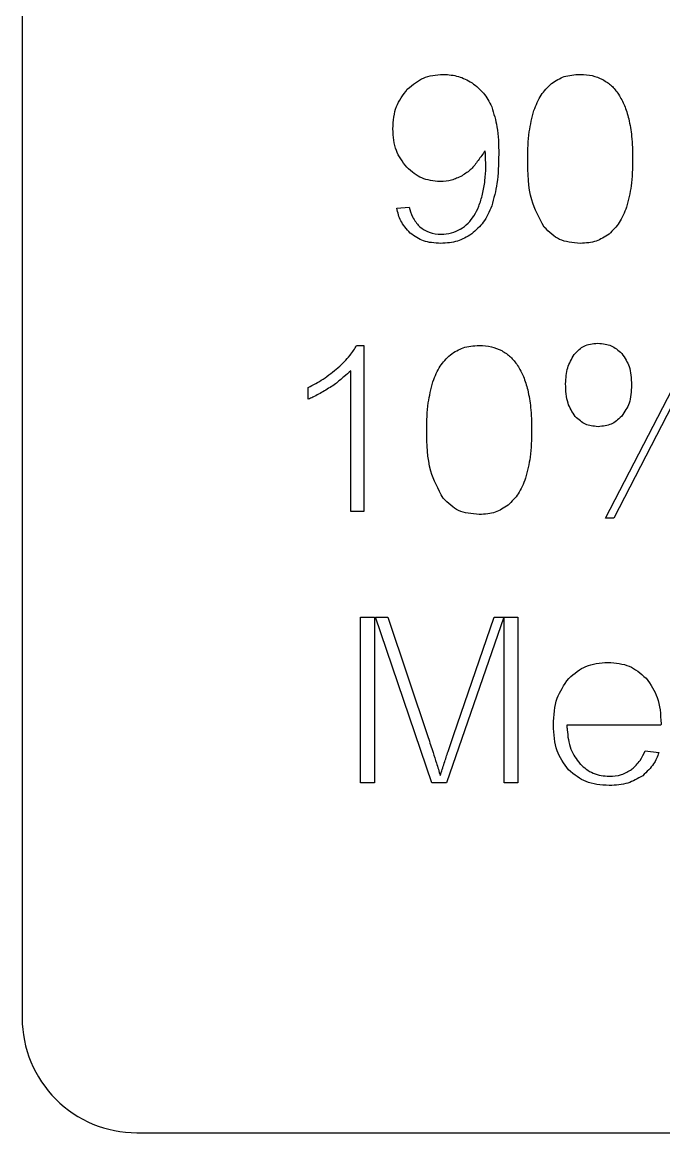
# Model space of a CAD drawing. Header units: millimetres. Extents: x -0.1 to 40.1, y -0.1 to 40.1.
# Drawn here: x -0.08 to 11.53, y -0.08 to 20 of the extents above; entities that cross this region are included whole.
import ezdxf

# ---------------------------------------------------------------- set-up
doc = ezdxf.new("R2010")
doc.units = ezdxf.units.MM
doc.layers.add('CUTOUTS', color=1, linetype='CONTINUOUS')
doc.layers.add('PERIMETER', color=5, linetype='CONTINUOUS')

msp = doc.modelspace()

# ---------------------------------------------------------------- linework, layer by layer
at = {"layer": 'CUTOUTS'}
for p, q in [((6.703, 16.639), (6.926, 16.659)), ((5.976, 14.157), (6.107, 14.157)), ((6.107, 14.157), (6.107, 11.154)), ((5.871, 11.154), (5.871, 13.7)), ((5.1, 13.184), (5.1, 13.398)), ((6.107, 11.154), (5.871, 11.154)), ((7.334, 6.253), (6.318, 9.243)), ((6.318, 9.243), (6.543, 9.243)), ((6.543, 9.243), (7.269, 7.072)), ((8.64, 9.243), (7.602, 6.253)), ((7.728, 7.109), (8.463, 9.243)), ((8.463, 9.243), (8.64, 9.243)), ((11.482, 7.292), (9.777, 7.292)), ((11.195, 6.829), (11.444, 6.799)), ((7.602, 6.253), (7.334, 6.253))]:
    msp.add_line(p, q, dxfattribs=at)
for points in [[(10.628, 11.038), (10.477, 11.038), (12.117, 14.198), (12.261, 14.198)], [(6.297, 6.253), (6.047, 6.253), (6.047, 9.243), (6.297, 9.243)], [(8.643, 9.243), (8.893, 9.243), (8.893, 6.253), (8.643, 6.253)]]:
    msp.add_lwpolyline(points, close=True, dxfattribs=at)
for points, knots in [([(6.893, 18.789), (6.991, 18.872), (7.085, 18.949), (7.184, 18.991), (7.287, 19.034), (7.412, 19.046), (7.545, 19.057)], [0.00081196, 0.00081196, 0.00081196, 0.00081196, 0.0385212, 0.0385212, 0.0385212, 0.07748599, 0.07748599, 0.07748599, 0.07748599]), ([(7.545, 19.057), (7.642, 19.051), (7.734, 19.043), (7.816, 19.019), (7.897, 18.996), (7.978, 18.952), (8.063, 18.905)], [0.00056785, 0.00056785, 0.00056785, 0.00056785, 0.02960555, 0.02960555, 0.02960555, 0.0584534, 0.0584534, 0.0584534, 0.0584534]), ([(8.063, 18.905), (8.141, 18.844), (8.215, 18.786), (8.27, 18.72), (8.328, 18.65), (8.373, 18.562), (8.42, 18.469)], [0.00057188, 0.00057188, 0.00057188, 0.00057188, 0.02997639, 0.02997639, 0.02997639, 0.06087177, 0.06087177, 0.06087177, 0.06087177]), ([(9.182, 18.402), (9.222, 18.505), (9.261, 18.603), (9.315, 18.683), (9.363, 18.755), (9.429, 18.821), (9.499, 18.89)], [0.000444, 0.000444, 0.000444, 0.000444, 0.03326989, 0.03326989, 0.03326989, 0.06234921, 0.06234921, 0.06234921, 0.06234921]), ([(9.499, 18.89), (9.579, 18.942), (9.654, 18.99), (9.731, 19.016), (9.815, 19.044), (9.914, 19.051), (10.02, 19.057)], [0.00074794, 0.00074794, 0.00074794, 0.00074794, 0.02901518, 0.02901518, 0.02901518, 0.06032963, 0.06032963, 0.06032963, 0.06032963]), ([(10.02, 19.057), (10.099, 19.054), (10.173, 19.05), (10.24, 19.034), (10.3, 19.02), (10.362, 18.993), (10.428, 18.964)], [0.00037746, 0.00037746, 0.00037746, 0.00037746, 0.02385732, 0.02385732, 0.02385732, 0.04529832, 0.04529832, 0.04529832, 0.04529832]), ([(10.428, 18.964), (10.488, 18.927), (10.543, 18.892), (10.586, 18.852), (10.632, 18.81), (10.672, 18.755), (10.715, 18.697)], [0.00054095, 0.00054095, 0.00054095, 0.00054095, 0.02138194, 0.02138194, 0.02138194, 0.04298031, 0.04298031, 0.04298031, 0.04298031]), ([(6.632, 18.072), (6.641, 18.22), (6.651, 18.359), (6.697, 18.476), (6.738, 18.582), (6.813, 18.683), (6.893, 18.789)], [0.0004594, 0.0004594, 0.0004594, 0.0004594, 0.0436767, 0.0436767, 0.0436767, 0.08271032, 0.08271032, 0.08271032, 0.08271032]), ([(10.715, 18.697), (10.754, 18.628), (10.791, 18.562), (10.82, 18.495), (10.852, 18.42), (10.876, 18.338), (10.9, 18.253)], [0.00041874, 0.00041874, 0.00041874, 0.00041874, 0.02397454, 0.02397454, 0.02397454, 0.05043332, 0.05043332, 0.05043332, 0.05043332]), ([(8.42, 18.469), (8.457, 18.348), (8.494, 18.229), (8.514, 18.111), (8.543, 17.952), (8.545, 17.785), (8.546, 17.614)], [0.00062239, 0.00062239, 0.00062239, 0.00062239, 0.03863365, 0.03863365, 0.03863365, 0.08965653, 0.08965653, 0.08965653, 0.08965653]), ([(9.071, 17.528), (9.073, 17.696), (9.076, 17.861), (9.099, 18.02), (9.117, 18.146), (9.149, 18.273), (9.182, 18.402)], [0.0000947, 0.0000947, 0.0000947, 0.0000947, 0.05033558, 0.05033558, 0.05033558, 0.09019792, 0.09019792, 0.09019792, 0.09019792]), ([(6.882, 17.378), (6.805, 17.481), (6.733, 17.579), (6.694, 17.681), (6.651, 17.795), (6.64, 17.93), (6.632, 18.072)], [0.00078422, 0.00078422, 0.00078422, 0.00078422, 0.03851779, 0.03851779, 0.03851779, 0.08036639, 0.08036639, 0.08036639, 0.08036639]), ([(10.9, 18.253), (10.92, 18.147), (10.94, 18.042), (10.951, 17.939), (10.966, 17.806), (10.968, 17.668), (10.969, 17.528)], [0.00033002, 0.00033002, 0.00033002, 0.00033002, 0.03274754, 0.03274754, 0.03274754, 0.07460245, 0.07460245, 0.07460245, 0.07460245]), ([(8.302, 17.677), (8.259, 17.618), (8.217, 17.56), (8.175, 17.502), (8.132, 17.443), (8.092, 17.388), (8.047, 17.345), (8.002, 17.302), (7.944, 17.264), (7.883, 17.224)], [-0.02140836, -0.02140836, -0.02140836, -0.02140836, 0, 0, 0, 0.02157312, 0.02157312, 0.02157312, 0.04338413, 0.04338413, 0.04338413, 0.04338413]), ([(8.313, 17.38), (8.313, 17.38), (8.313, 17.381), (8.313, 17.381), (8.313, 17.392), (8.313, 17.403), (8.312, 17.414), (8.312, 17.43), (8.311, 17.446), (8.311, 17.461), (8.308, 17.533), (8.305, 17.605), (8.302, 17.677)], [-0.00016052, -0.00016052, -0.00016052, -0.00016052, 0, 0, 0, 0.00321326, 0.00321326, 0.00321326, 0.00771413, 0.00771413, 0.00771413, 0.02932221, 0.02932221, 0.02932221, 0.02932221]), ([(8.546, 17.614), (8.544, 17.433), (8.541, 17.255), (8.514, 17.085), (8.494, 16.951), (8.457, 16.817), (8.42, 16.68)], [0.00008692, 0.00008692, 0.00008692, 0.00008692, 0.05415441, 0.05415441, 0.05415441, 0.09658291, 0.09658291, 0.09658291, 0.09658291]), ([(9.367, 16.297), (9.279, 16.462), (9.194, 16.623), (9.146, 16.788), (9.078, 17.016), (9.074, 17.269), (9.071, 17.528)], [0.0011251, 0.0011251, 0.0011251, 0.0011251, 0.0565339, 0.0565339, 0.0565339, 0.1329793, 0.1329793, 0.1329793, 0.1329793]), ([(10.969, 17.528), (10.966, 17.361), (10.964, 17.197), (10.941, 17.04), (10.923, 16.914), (10.891, 16.788), (10.859, 16.659)], [0.00008282, 0.00008282, 0.00008282, 0.00008282, 0.05001319, 0.05001319, 0.05001319, 0.08975733, 0.08975733, 0.08975733, 0.08975733]), ([(7.487, 17.119), (7.364, 17.131), (7.249, 17.144), (7.156, 17.184), (7.062, 17.224), (6.974, 17.298), (6.882, 17.378)], [0.0005712, 0.0005712, 0.0005712, 0.0005712, 0.03667124, 0.03667124, 0.03667124, 0.07261679, 0.07261679, 0.07261679, 0.07261679]), ([(8.253, 16.892), (8.253, 16.892), (8.253, 16.893), (8.253, 16.893), (8.27, 16.971), (8.288, 17.051), (8.298, 17.134), (8.308, 17.217), (8.31, 17.299), (8.313, 17.378), (8.313, 17.379), (8.313, 17.379), (8.313, 17.38)], [-0.00017285, -0.00017285, -0.00017285, -0.00017285, 0, 0, 0, 0.02374602, 0.02374602, 0.02374602, 0.0475648, 0.0475648, 0.0475648, 0.04772495, 0.04772495, 0.04772495, 0.04772495]), ([(7.883, 17.224), (7.816, 17.192), (7.753, 17.162), (7.692, 17.145), (7.631, 17.129), (7.561, 17.124), (7.487, 17.119)], [0.00043814, 0.00043814, 0.00043814, 0.00043814, 0.0225579, 0.0225579, 0.0225579, 0.04467533, 0.04467533, 0.04467533, 0.04467533]), ([(8.1, 16.502), (8.101, 16.504), (8.102, 16.505), (8.103, 16.506), (8.131, 16.559), (8.16, 16.614), (8.185, 16.673), (8.214, 16.746), (8.234, 16.82), (8.252, 16.89), (8.253, 16.891), (8.253, 16.891), (8.253, 16.892)], [-0.00046305, -0.00046305, -0.00046305, -0.00046305, 0, 0, 0, 0.01781677, 0.01781677, 0.01781677, 0.03955441, 0.03955441, 0.03955441, 0.03972694, 0.03972694, 0.03972694, 0.03972694]), ([(8.42, 16.68), (8.374, 16.572), (8.329, 16.469), (8.268, 16.386), (8.212, 16.311), (8.137, 16.243), (8.057, 16.173)], [0.00049314, 0.00049314, 0.00049314, 0.00049314, 0.0353612, 0.0353612, 0.0353612, 0.06686561, 0.06686561, 0.06686561, 0.06686561]), ([(6.945, 16.187), (6.877, 16.263), (6.814, 16.335), (6.775, 16.411), (6.741, 16.477), (6.721, 16.555), (6.703, 16.639)], [0.00085404, 0.00085404, 0.00085404, 0.00085404, 0.03089726, 0.03089726, 0.03089726, 0.05693855, 0.05693855, 0.05693855, 0.05693855]), ([(6.926, 16.659), (6.939, 16.6), (6.956, 16.539), (6.987, 16.48), (7.021, 16.415), (7.066, 16.362), (7.107, 16.313), (7.109, 16.31), (7.112, 16.308), (7.114, 16.305)], [0.00643503, 0.00643503, 0.00643503, 0.00643503, 0.02356211, 0.02356211, 0.02356211, 0.04254181, 0.04254181, 0.04254181, 0.04350246, 0.04350246, 0.04350246, 0.04350246]), ([(7.855, 16.26), (7.857, 16.261), (7.858, 16.262), (7.86, 16.263), (7.902, 16.292), (7.949, 16.324), (7.991, 16.366), (8.035, 16.409), (8.067, 16.456), (8.098, 16.499), (8.099, 16.5), (8.1, 16.501), (8.1, 16.502)], [-0.00052532, -0.00052532, -0.00052532, -0.00052532, 0, 0, 0, 0.01545116, 0.01545116, 0.01545116, 0.03111025, 0.03111025, 0.03111025, 0.03157089, 0.03157089, 0.03157089, 0.03157089]), ([(10.859, 16.659), (10.819, 16.556), (10.78, 16.458), (10.726, 16.377), (10.678, 16.305), (10.613, 16.239), (10.543, 16.17)], [0.00044066, 0.00044066, 0.00044066, 0.00044066, 0.03325975, 0.03325975, 0.03325975, 0.0623791, 0.0623791, 0.0623791, 0.0623791]), ([(7.114, 16.305), (7.116, 16.303), (7.119, 16.301), (7.122, 16.3), (7.17, 16.265), (7.224, 16.226), (7.291, 16.202), (7.363, 16.176), (7.436, 16.172), (7.501, 16.168), (7.502, 16.168), (7.504, 16.168), (7.505, 16.168)], [-0.00095555, -0.00095555, -0.00095555, -0.00095555, 0, 0, 0, 0.01754135, 0.01754135, 0.01754135, 0.03667155, 0.03667155, 0.03667155, 0.03708588, 0.03708588, 0.03708588, 0.03708588]), ([(10.021, 16.001), (9.881, 16.013), (9.75, 16.027), (9.647, 16.075), (9.55, 16.121), (9.461, 16.205), (9.367, 16.297)], [0.00051861, 0.00051861, 0.00051861, 0.00051861, 0.04134416, 0.04134416, 0.04134416, 0.07953583, 0.07953583, 0.07953583, 0.07953583]), ([(7.497, 16.001), (7.383, 16.008), (7.277, 16.016), (7.187, 16.048), (7.107, 16.077), (7.028, 16.13), (6.945, 16.187)], [0.0004492, 0.0004492, 0.0004492, 0.0004492, 0.03385534, 0.03385534, 0.03385534, 0.06381207, 0.06381207, 0.06381207, 0.06381207]), ([(8.057, 16.173), (7.969, 16.12), (7.884, 16.071), (7.799, 16.044), (7.709, 16.016), (7.606, 16.008), (7.497, 16.001)], [0.00067874, 0.00067874, 0.00067874, 0.00067874, 0.0313227, 0.0313227, 0.0313227, 0.06367965, 0.06367965, 0.06367965, 0.06367965]), ([(7.505, 16.168), (7.506, 16.168), (7.508, 16.168), (7.509, 16.168), (7.566, 16.171), (7.628, 16.174), (7.692, 16.191), (7.752, 16.207), (7.803, 16.234), (7.851, 16.257), (7.852, 16.258), (7.854, 16.259), (7.855, 16.26)], [-0.00041844, -0.00041844, -0.00041844, -0.00041844, 0, 0, 0, 0.01680358, 0.01680358, 0.01680358, 0.03252179, 0.03252179, 0.03252179, 0.03304557, 0.03304557, 0.03304557, 0.03304557]), ([(10.543, 16.17), (10.463, 16.118), (10.387, 16.07), (10.311, 16.043), (10.226, 16.015), (10.127, 16.007), (10.021, 16.001)], [0.0007501, 0.0007501, 0.0007501, 0.0007501, 0.02910065, 0.02910065, 0.02910065, 0.06042546, 0.06042546, 0.06042546, 0.06042546]), ([(5.64, 13.756), (5.64, 13.756), (5.641, 13.757), (5.642, 13.757), (5.714, 13.825), (5.79, 13.895), (5.856, 13.979), (5.902, 14.037), (5.94, 14.097), (5.976, 14.157)], [-0.00023424, -0.00023424, -0.00023424, -0.00023424, 0, 0, 0, 0.02968848, 0.02968848, 0.02968848, 0.05022539, 0.05022539, 0.05022539, 0.05022539]), ([(7.671, 13.989), (7.752, 14.041), (7.827, 14.089), (7.904, 14.115), (7.988, 14.144), (8.087, 14.151), (8.193, 14.157)], [0.00074792, 0.00074792, 0.00074792, 0.00074792, 0.02901524, 0.02901524, 0.02901524, 0.06032972, 0.06032972, 0.06032972, 0.06032972]), ([(8.193, 14.157), (8.272, 14.153), (8.346, 14.149), (8.413, 14.134), (8.473, 14.119), (8.535, 14.092), (8.601, 14.064)], [0.00037742, 0.00037742, 0.00037742, 0.00037742, 0.0238573, 0.0238573, 0.0238573, 0.04529847, 0.04529847, 0.04529847, 0.04529847]), ([(8.601, 14.064), (8.66, 14.027), (8.716, 13.991), (8.759, 13.951), (8.805, 13.909), (8.845, 13.855), (8.888, 13.796)], [0.00054087, 0.00054087, 0.00054087, 0.00054087, 0.02138187, 0.02138187, 0.02138187, 0.04298048, 0.04298048, 0.04298048, 0.04298048]), ([(9.911, 13.992), (9.973, 14.058), (10.031, 14.117), (10.091, 14.147), (10.156, 14.179), (10.244, 14.189), (10.341, 14.197)], [0.00082044, 0.00082044, 0.00082044, 0.00082044, 0.02723382, 0.02723382, 0.02723382, 0.05552968, 0.05552968, 0.05552968, 0.05552968]), ([(10.341, 14.197), (10.432, 14.189), (10.516, 14.18), (10.581, 14.151), (10.645, 14.123), (10.707, 14.071), (10.774, 14.012)], [0.00064293, 0.00064293, 0.00064293, 0.00064293, 0.02752455, 0.02752455, 0.02752455, 0.05362988, 0.05362988, 0.05362988, 0.05362988]), ([(7.355, 13.501), (7.395, 13.604), (7.434, 13.702), (7.488, 13.783), (7.536, 13.854), (7.602, 13.92), (7.671, 13.989)], [0.00044401, 0.00044401, 0.00044401, 0.00044401, 0.03326989, 0.03326989, 0.03326989, 0.06234923, 0.06234923, 0.06234923, 0.06234923]), ([(9.757, 13.464), (9.762, 13.569), (9.769, 13.668), (9.795, 13.754), (9.82, 13.832), (9.864, 13.91), (9.911, 13.992)], [0.00031061, 0.00031061, 0.00031061, 0.00031061, 0.03139704, 0.03139704, 0.03139704, 0.05956129, 0.05956129, 0.05956129, 0.05956129]), ([(10.774, 14.012), (10.828, 13.931), (10.878, 13.854), (10.905, 13.776), (10.939, 13.68), (10.945, 13.564), (10.949, 13.442)], [0.000943, 0.000943, 0.000943, 0.000943, 0.02983265, 0.02983265, 0.02983265, 0.06583427, 0.06583427, 0.06583427, 0.06583427]), ([(5.1, 13.398), (5.19, 13.444), (5.282, 13.492), (5.369, 13.549), (5.465, 13.612), (5.553, 13.684), (5.638, 13.754), (5.639, 13.755), (5.639, 13.755), (5.64, 13.756)], [0.00457679, 0.00457679, 0.00457679, 0.00457679, 0.03465925, 0.03465925, 0.03465925, 0.06766674, 0.06766674, 0.06766674, 0.06790166, 0.06790166, 0.06790166, 0.06790166]), ([(5.871, 13.7), (5.83, 13.664), (5.788, 13.628), (5.747, 13.592), (5.694, 13.547), (5.643, 13.502), (5.591, 13.463), (5.529, 13.418), (5.462, 13.377), (5.393, 13.335)], [-0.01643765, -0.01643765, -0.01643765, -0.01643765, 0, 0, 0, 0.02086304, 0.02086304, 0.02086304, 0.0451312, 0.0451312, 0.0451312, 0.0451312]), ([(8.888, 13.796), (8.927, 13.728), (8.964, 13.661), (8.993, 13.595), (9.025, 13.52), (9.049, 13.438), (9.073, 13.352)], [0.00041869, 0.00041869, 0.00041869, 0.00041869, 0.02397431, 0.02397431, 0.02397431, 0.0504331, 0.0504331, 0.0504331, 0.0504331]), ([(7.244, 12.628), (7.246, 12.796), (7.249, 12.961), (7.272, 13.119), (7.29, 13.245), (7.322, 13.372), (7.355, 13.501)], [0.0000947, 0.0000947, 0.0000947, 0.0000947, 0.05033546, 0.05033546, 0.05033546, 0.09019791, 0.09019791, 0.09019791, 0.09019791]), ([(9.929, 12.873), (9.876, 12.956), (9.827, 13.036), (9.8, 13.115), (9.765, 13.217), (9.76, 13.337), (9.757, 13.464)], [0.00095835, 0.00095835, 0.00095835, 0.00095835, 0.03017228, 0.03017228, 0.03017228, 0.0675919, 0.0675919, 0.0675919, 0.0675919]), ([(5.393, 13.335), (5.322, 13.295), (5.254, 13.255), (5.184, 13.222), (5.157, 13.208), (5.129, 13.196), (5.1, 13.184)], [0.0000971, 0.0000971, 0.0000971, 0.0000971, 0.02439115, 0.02439115, 0.02439115, 0.03392385, 0.03392385, 0.03392385, 0.03392385]), ([(9.073, 13.352), (9.093, 13.246), (9.113, 13.142), (9.124, 13.038), (9.139, 12.905), (9.141, 12.768), (9.142, 12.628)], [0.00033003, 0.00033003, 0.00033003, 0.00033003, 0.03274766, 0.03274766, 0.03274766, 0.07460257, 0.07460257, 0.07460257, 0.07460257]), ([(10.949, 13.442), (10.944, 13.321), (10.938, 13.209), (10.905, 13.114), (10.877, 13.036), (10.827, 12.959), (10.771, 12.877)], [0.00028041, 0.00028041, 0.00028041, 0.00028041, 0.03559969, 0.03559969, 0.03559969, 0.06467971, 0.06467971, 0.06467971, 0.06467971]), ([(10.345, 12.688), (10.257, 12.697), (10.177, 12.706), (10.115, 12.734), (10.054, 12.762), (9.993, 12.814), (9.929, 12.873)], [0.00071563, 0.00071563, 0.00071563, 0.00071563, 0.02663706, 0.02663706, 0.02663706, 0.05230181, 0.05230181, 0.05230181, 0.05230181]), ([(10.771, 12.877), (10.705, 12.817), (10.643, 12.763), (10.579, 12.735), (10.516, 12.707), (10.435, 12.697), (10.345, 12.688)], [0.00087014, 0.00087014, 0.00087014, 0.00087014, 0.02718667, 0.02718667, 0.02718667, 0.0534384, 0.0534384, 0.0534384, 0.0534384]), ([(7.54, 11.397), (7.452, 11.561), (7.367, 11.722), (7.319, 11.887), (7.251, 12.115), (7.247, 12.368), (7.244, 12.628)], [0.0011251, 0.0011251, 0.0011251, 0.0011251, 0.0565338, 0.0565338, 0.0565338, 0.1329793, 0.1329793, 0.1329793, 0.1329793]), ([(9.142, 12.628), (9.139, 12.461), (9.137, 12.297), (9.114, 12.139), (9.096, 12.013), (9.064, 11.887), (9.032, 11.758)], [0.00008282, 0.00008282, 0.00008282, 0.00008282, 0.05001331, 0.05001331, 0.05001331, 0.08975722, 0.08975722, 0.08975722, 0.08975722]), ([(9.032, 11.758), (8.992, 11.655), (8.953, 11.557), (8.899, 11.476), (8.851, 11.405), (8.786, 11.338), (8.716, 11.269)], [0.00044066, 0.00044066, 0.00044066, 0.00044066, 0.03325975, 0.03325975, 0.03325975, 0.06237919, 0.06237919, 0.06237919, 0.06237919]), ([(8.194, 11.101), (8.054, 11.113), (7.923, 11.126), (7.819, 11.175), (7.723, 11.22), (7.634, 11.305), (7.54, 11.397)], [0.00051859, 0.00051859, 0.00051859, 0.00051859, 0.04134421, 0.04134421, 0.04134421, 0.07953576, 0.07953576, 0.07953576, 0.07953576]), ([(8.716, 11.269), (8.636, 11.217), (8.56, 11.169), (8.484, 11.143), (8.399, 11.114), (8.3, 11.107), (8.194, 11.101)], [0.0007501, 0.0007501, 0.0007501, 0.0007501, 0.0291006, 0.0291006, 0.0291006, 0.06042547, 0.06042547, 0.06042547, 0.06042547]), ([(9.812, 8.137), (9.917, 8.227), (10.018, 8.311), (10.125, 8.356), (10.239, 8.404), (10.377, 8.418), (10.523, 8.429)], [0.00091854, 0.00091854, 0.00091854, 0.00091854, 0.04144591, 0.04144591, 0.04144591, 0.08431268, 0.08431268, 0.08431268, 0.08431268]), ([(10.523, 8.429), (10.665, 8.418), (10.799, 8.405), (10.908, 8.358), (11.012, 8.313), (11.11, 8.232), (11.213, 8.143)], [0.00059253, 0.00059253, 0.00059253, 0.00059253, 0.04216644, 0.04216644, 0.04216644, 0.08172239, 0.08172239, 0.08172239, 0.08172239]), ([(9.536, 7.297), (9.544, 7.471), (9.553, 7.638), (9.605, 7.781), (9.649, 7.901), (9.728, 8.017), (9.812, 8.137)], [0.0003421, 0.0003421, 0.0003421, 0.0003421, 0.05150955, 0.05150955, 0.05150955, 0.09468733, 0.09468733, 0.09468733, 0.09468733]), ([(11.213, 8.143), (11.295, 8.026), (11.372, 7.912), (11.415, 7.794), (11.466, 7.654), (11.475, 7.49), (11.483, 7.319)], [0.00091793, 0.00091793, 0.00091793, 0.00091793, 0.0432117, 0.0432117, 0.0432117, 0.09354382, 0.09354382, 0.09354382, 0.09354382]), ([(9.808, 6.486), (9.725, 6.602), (9.647, 6.714), (9.604, 6.83), (9.553, 6.967), (9.544, 7.128), (9.536, 7.297)], [0.00097429, 0.00097429, 0.00097429, 0.00097429, 0.04294137, 0.04294137, 0.04294137, 0.09242866, 0.09242866, 0.09242866, 0.09242866]), ([(9.777, 7.292), (9.779, 7.265), (9.782, 7.237), (9.785, 7.21), (9.796, 7.096), (9.807, 6.974), (9.853, 6.858), (9.893, 6.76), (9.954, 6.677), (10.011, 6.599), (10.012, 6.597), (10.014, 6.594), (10.016, 6.592)], [-0.00809277, -0.00809277, -0.00809277, -0.00809277, 0, 0, 0, 0.03369994, 0.03369994, 0.03369994, 0.06217814, 0.06217814, 0.06217814, 0.06305323, 0.06305323, 0.06305323, 0.06305323]), ([(7.269, 7.072), (7.299, 6.981), (7.329, 6.891), (7.358, 6.801), (7.378, 6.737), (7.399, 6.672), (7.419, 6.608), (7.442, 6.533), (7.466, 6.458), (7.489, 6.382)], [0, 0, 0, 0, 0.02856661, 0.02856661, 0.02856661, 0.04883806, 0.04883806, 0.04883806, 0.07247465, 0.07247465, 0.07247465, 0.07247465]), ([(7.489, 6.382), (7.514, 6.457), (7.538, 6.532), (7.562, 6.607), (7.584, 6.678), (7.607, 6.748), (7.63, 6.818), (7.662, 6.915), (7.695, 7.012), (7.728, 7.109)], [-0.02363647, -0.02363647, -0.02363647, -0.02363647, 0, 0, 0, 0.02223388, 0.02223388, 0.02223388, 0.05303535, 0.05303535, 0.05303535, 0.05303535]), ([(10.954, 6.495), (10.956, 6.497), (10.958, 6.499), (10.96, 6.501), (11.009, 6.547), (11.061, 6.595), (11.104, 6.657), (11.144, 6.712), (11.171, 6.772), (11.195, 6.829)], [-0.00079104, -0.00079104, -0.00079104, -0.00079104, 0, 0, 0, 0.01973995, 0.01973995, 0.01973995, 0.03760575, 0.03760575, 0.03760575, 0.03760575]), ([(11.444, 6.799), (11.417, 6.723), (11.387, 6.652), (11.348, 6.593), (11.299, 6.519), (11.227, 6.451), (11.151, 6.38)], [0.00918629, 0.00918629, 0.00918629, 0.00918629, 0.03379184, 0.03379184, 0.03379184, 0.06462371, 0.06462371, 0.06462371, 0.06462371]), ([(10.545, 6.202), (10.392, 6.212), (10.246, 6.224), (10.126, 6.273), (10.018, 6.318), (9.915, 6.399), (9.808, 6.486)], [0.00041914, 0.00041914, 0.00041914, 0.00041914, 0.04539367, 0.04539367, 0.04539367, 0.08583628, 0.08583628, 0.08583628, 0.08583628]), ([(10.016, 6.592), (10.018, 6.59), (10.02, 6.588), (10.023, 6.586), (10.09, 6.528), (10.163, 6.464), (10.256, 6.425), (10.351, 6.385), (10.449, 6.377), (10.54, 6.369), (10.542, 6.369), (10.544, 6.369), (10.546, 6.369)], [-0.00086746, -0.00086746, -0.00086746, -0.00086746, 0, 0, 0, 0.02611428, 0.02611428, 0.02611428, 0.05271553, 0.05271553, 0.05271553, 0.05325275, 0.05325275, 0.05325275, 0.05325275]), ([(10.546, 6.369), (10.548, 6.369), (10.549, 6.369), (10.551, 6.369), (10.618, 6.373), (10.692, 6.377), (10.766, 6.4), (10.836, 6.423), (10.894, 6.459), (10.948, 6.491), (10.95, 6.493), (10.952, 6.494), (10.954, 6.495)], [-0.00054256, -0.00054256, -0.00054256, -0.00054256, 0, 0, 0, 0.01984812, 0.01984812, 0.01984812, 0.03838314, 0.03838314, 0.03838314, 0.03917121, 0.03917121, 0.03917121, 0.03917121]), ([(11.151, 6.38), (11.059, 6.326), (10.971, 6.275), (10.883, 6.247), (10.783, 6.215), (10.667, 6.208), (10.545, 6.202)], [0.00077031, 0.00077031, 0.00077031, 0.00077031, 0.03242419, 0.03242419, 0.03242419, 0.06841176, 0.06841176, 0.06841176, 0.06841176])]:
    msp.add_open_spline(points, degree=3, knots=knots, dxfattribs=at)
msp.add_open_spline([(11.483, 7.319), (11.483, 7.31), (11.483, 7.301), (11.482, 7.292)], degree=3, dxfattribs=at)
at = {"layer": 'PERIMETER'}
msp.add_lwpolyline([(38, 40.075), (2, 40.075, 0.414214), (-0.075, 38), (-0.075, 2, 0.414214), (2, -0.075), (38, -0.075, 0.414214), (40.075, 2), (40.075, 38, 0.414214)], format="xyb", close=True, dxfattribs=at)

doc.saveas('drawing.dxf')
